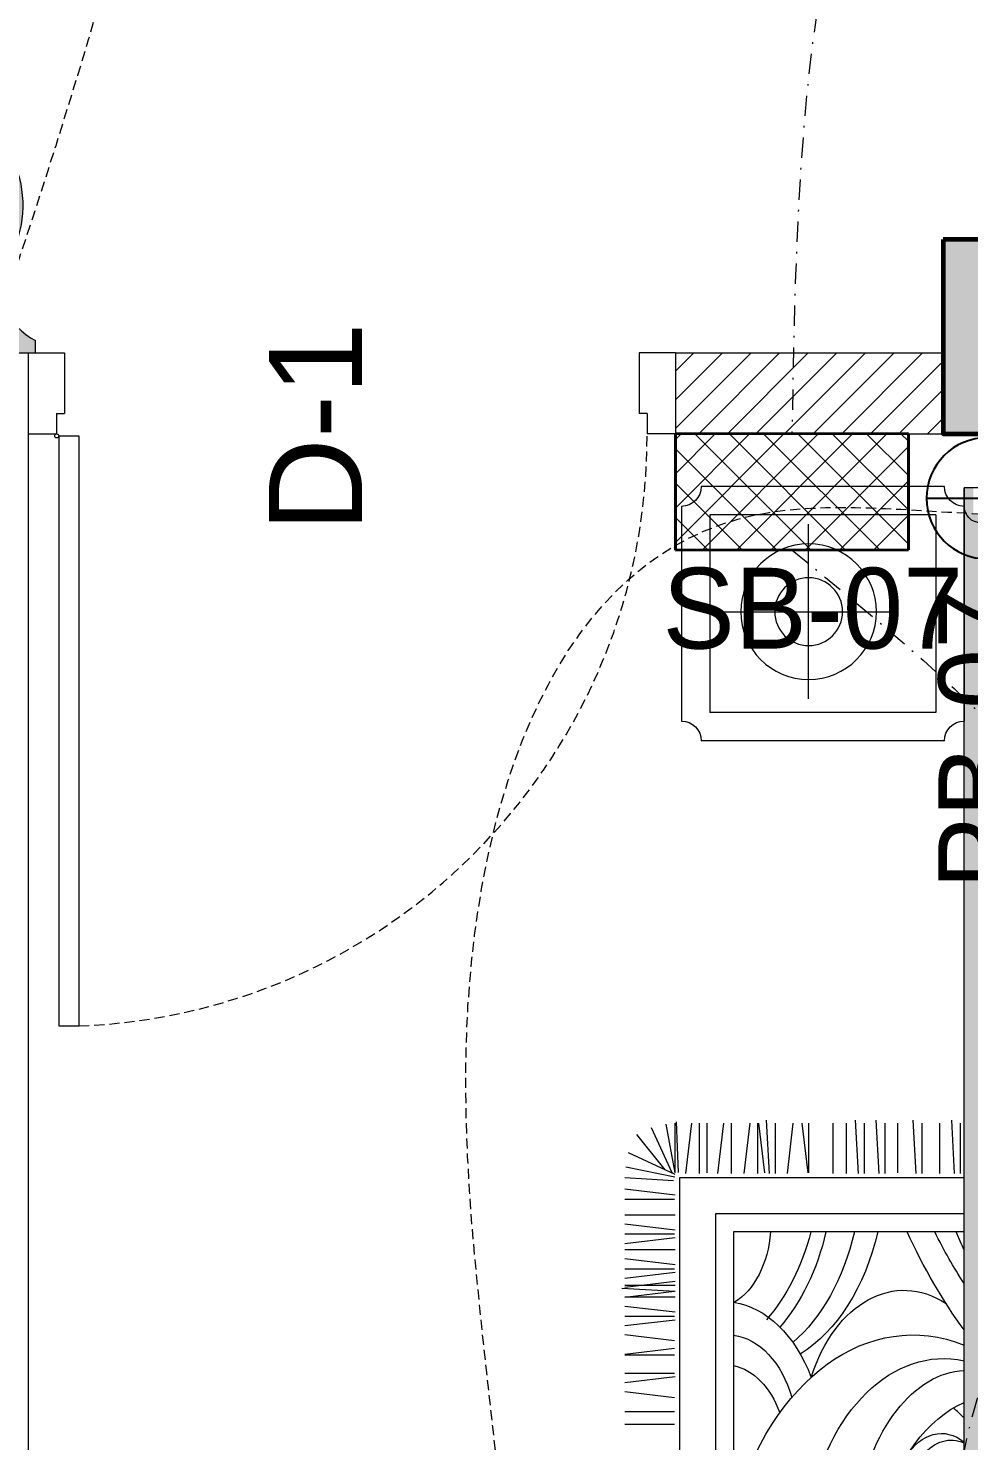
# Model space of a CAD drawing. Header units: inches. Extents: x 109699 to 44449955, y -10987 to 15824140.
# Drawn here: x 197505.4 to 197563.5, y -4053 to -3965.6 of the extents above; entities that cross this region are included whole.
import ezdxf

# ---------------------------------------------------------------- set-up
doc = ezdxf.new("R2010")
doc.units = ezdxf.units.IN
doc.header["$LTSCALE"] = 5
doc.header["$MEASUREMENT"] = 0
for name, pattern in [('DASHDOT', [1, 0.5, -0.25, 0, -0.25]), ('DASHED2', [0.375, 0.25, -0.125]), ('HIDDEN', [0.375, 0.25, -0.125])]:
    doc.linetypes.add(name, pattern=pattern)
doc.layers.get('0').update_dxf_attribs({"color": 123})
for name, color, linetype, lineweight in [('@NORMAL', 7, 'Continuous', 5), ('cloumn', 253, 'Continuous', 60), ('door', 8, 'Continuous', 9), ('E-Con-Point', 5, 'DASHED2', 13), ('E-PB-Socket-5A', 203, 'Continuous', 13), ('E-SB-Switch-Board', 106, 'Continuous', 18), ('E-WL-Wall-Light', 232, 'Continuous', 15), ('ha', 252, 'Continuous', 5), ('SB', 1, 'DASHDOT', 20), ('WALL-1', 8, 'Continuous', 9)]:
    doc.layers.add(name, color=color, linetype=linetype, lineweight=lineweight)
doc.layers.add('FURNITUR', color=7, linetype='Continuous', lineweight=5, true_color=0xe8e8e8)
doc.styles.get("Standard").update_dxf_attribs({"font": 'times.ttf'})
doc.styles.add('TEXT-3', font='arial.ttf')

# ---------------------------------------------------------------- blocks, each defined once
blk = doc.blocks.new('Door-40')
at = {"layer": 'door', "ltscale": 0.5}
for p, q in [((0, 40), (5, 40)), ((0, 40), (0, 37.75)), ((5, 40), (5, 38.24999999999636)), ((0, 37.75), (3.75, 37.75000000000364)), ((3.75, 38.24999999999636), (3.75, 37.75000000000364)), ((3.75, 38.24999999999636), (5, 38.24999999999636)), ((5.135000000002037, 2.913192669428099), (5.145000000004075, 2.913192669428099)), ((5.135000000002037, 1.885000000002037), (5.135000000002037, 2.913192669428099)), ((0, 0), (0, 2.25)), ((0, 2.25), (3.75, 2.249999999996362)), ((3.75, 1.750000000003638), (3.75, 2.249999999996362)), ((3.75, 1.750000000003638), (5, 1.750000000003638)), ((4.010000000002037, 1.760000000002037), (4.010000000002037, 1.75)), ((5.010000000002037, 1.760000000002037), (4.010000000002037, 1.760000000002037)), ((5, 1.750000000003638), (5.010400642058812, 1.750000000007276)), ((5, 0), (5, 1.750000000003638)), ((5.145000000004075, 1.895000000000437), (5.145000000004075, 1.884599357945262)), ((0, 0), (5, 0)), ((0, 0), (5, 0))]:
    blk.add_line(p, q, dxfattribs=at)
blk.add_lwpolyline([(41.625, 3.145000000000437), (5.145000000004075, 3.145000000000437), (5.145000000004075, 1.895000000000437), (41.625, 1.895000000000437)], close=True, dxfattribs=at)
blk.add_circle((5.135000000002037, 1.760000000002037), 0.1249999999999983, dxfattribs=at)
at = {"layer": 'door', "linetype": 'HIDDEN', "ltscale": 0.5}
blk.add_arc((5.156161382139544, 1.755015969829401), 36.49531813451388, 2.182731632980644, 90.24516611661387, dxfattribs=at)
blk = doc.blocks.new('coloumn-01')
at = {"layer": 'ha'}
h = blk.add_hatch(dxfattribs=at)
h.set_pattern_fill('AR-CONC', color=256, scale=0.5)
h.set_pattern_definition([(49.99999999999999, (0, 0), (3.586300913003767, -0.3137606749129755), [0.375, -4.125]), (355, (0, 0), (-0.693756668065, 3.760960668500059), [0.3, -3.3]), (100.45144446, (0.298858405, -0.02614672), (2.89254423363556, 3.447199954843147), [0.3187009599999999, -3.505710559999999]), (46.18420000000001, (0, 1), (5.336206653357862, -0.8275964039653827), [0.5625, -6.1875]), (96.63563549, (0.444683725, 0.931033465), (4.673309728371142, 4.870593003872752), [0.47805171, -5.258568799999999]), (351.1841639899999, (0, 1), (4.673309725273866, 4.870593001349951), [0.45, -4.950000005]), (21, (0.5, 0.75), (2.984535260592308, -2.013094453326694), [0.375, -4.125]), (326.0000000000001, (0.5, 0.75), (1.216576659607909, 3.625750225234265), [0.3, -3.3]), (71.45144474, (0.74871127, 0.58224213), (4.201111883649856, 1.612655764031769), [0.31870095, -3.50571056]), (37.50000000000001, (0, 0), (0.06079927658645334, 1.664469269156557), [0, -3.26, 0, -3.35, 0, -3.3125]), (7.499999999999999, (0, 0), (1.315347687210743, 1.972058559411801), [0, -1.91, 0, -3.185, 0, -1.2625]), (327.5, (-1.115, 0), (2.669112180862045, -0.1127743586718988), [0, -1.25, 0, -3.9, 0, -5.175]), (317.5, (-1.615, 0), (2.915930846711931, 0.5005249116615886), [0, -1.625, 0, -2.59, 0, -3.675])])
h.paths.add_polyline_path([(32128.44739975178, -2546319.049243456), (32092.44739975178, -2546319.049243456), (32092.44739975178, -2546331.049243456), (32128.44739975178, -2546331.049243456)])
h.paths.add_polyline_path([(32128.44739975189, -2546617.132962178), (32098.44739975189, -2546617.132962178), (32098.44739975189, -2546629.132962178), (32128.44739975189, -2546629.132962178)])
h.paths.add_polyline_path([(31978.51966727065, -2546605.132962178), (31966.51966727065, -2546605.132962178), (31966.51966727065, -2546635.132962178), (31978.51966727065, -2546635.132962178)])
h.paths.add_polyline_path([(31821.20333333506, -2546605.132962178), (31809.20333333506, -2546605.132962178), (31809.20333333506, -2546635.132962178), (31821.20333333506, -2546635.132962178)])
h.paths.add_polyline_path([(31689.20328743063, -2546611.133238418), (31677.20328743063, -2546611.133238418), (31677.20328743063, -2546635.133238418), (31689.20328743063, -2546635.133238418)])
h.paths.add_polyline_path([(31417.20347832461, -2546611.132962178), (31405.20347832461, -2546611.132962178), (31405.20347832461, -2546635.132962178), (31417.20347832461, -2546635.132962178)])
h.paths.add_polyline_path([(31435.20347912709, -2546415.348983645), (31405.20347912709, -2546415.348983645), (31405.20347912709, -2546427.348983645), (31435.20347912709, -2546427.348983645)])
h.paths.add_polyline_path([(31633.74647668525, -2546415.348983645), (31603.74647668525, -2546415.348983645), (31603.74647668525, -2546427.348983645), (31633.74647668525, -2546427.348983645)])
h.paths.add_polyline_path([(31821.20245073218, -2546319.049243455), (31809.20245073218, -2546319.049243455), (31809.20245073218, -2546349.049243455), (31821.20245073218, -2546349.049243455)])
h.paths.add_polyline_path([(31996.51966727068, -2546319.049243455), (31966.51966727068, -2546319.049243455), (31966.51966727068, -2546331.049243455), (31996.51966727068, -2546331.049243455)])
h.paths.add_polyline_path([(31581.74648750067, -2546291.049243452), (31541.74648750067, -2546291.049243452), (31541.74648750067, -2546301.049243452), (31581.74648750067, -2546301.049243452)])
h.paths.add_polyline_path([(31485.74647668505, -2546261.049243452), (31475.74647668505, -2546261.049243452), (31475.74647668505, -2546301.049243452), (31485.74647668505, -2546301.049243452)])
h.paths.add_polyline_path([(31581.74648750064, -2546206.049278549), (31521.74648750064, -2546206.049278549), (31521.74648750064, -2546216.049243455), (31581.74648750064, -2546216.049243455)])
h.paths.add_polyline_path([(31435.20347595899, -2546206.049243455), (31405.20347595899, -2546206.049243455), (31405.20347595899, -2546218.049243455), (31435.20347595899, -2546218.049243455)])
h.paths.add_polyline_path([(31435.20347912709, -2546094.049243455), (31405.20347912709, -2546094.049243455), (31405.20347912709, -2546106.049243455), (31435.20347912709, -2546106.049243455)])
h.paths.add_polyline_path([(31583.74647668522, -2546094.049243455), (31547.74647668522, -2546094.049243455), (31547.74647668522, -2546106.049243455), (31583.74647668522, -2546106.049243455)])
h.paths.add_polyline_path([(31775.41359277777, -2546094.049243455), (31763.41359277777, -2546094.049243455), (31763.41359277777, -2546124.049243455), (31775.41359277777, -2546124.049243455)])
h.paths.add_polyline_path([(32059.80123907101, -2546094.049243455), (32047.80123907101, -2546094.049243455), (32047.80123907101, -2546124.049243455), (32059.80123907101, -2546124.049243455)])
h.paths.add_polyline_path([(32058.06771510976, -2545913.633020405), (32028.06771510976, -2545913.633020405), (32028.06771510976, -2545925.633020405), (32058.06771510976, -2545925.633020405)])
h.paths.add_polyline_path([(32048.06771510973, -2545722.712815279), (32036.06771510973, -2545722.712815279), (32036.06771510973, -2545746.712815279), (32048.06771510973, -2545746.712815279)])
h.paths.add_polyline_path([(31799.41359277774, -2545913.633020405), (31763.41359277774, -2545913.633020405), (31763.41359277774, -2545925.633020405), (31799.41359277774, -2545925.633020405)])
h.paths.add_polyline_path([(31591.53986684192, -2545945.049243456), (31561.31223659915, -2545945.049243456), (31561.31223659915, -2545957.049243456), (31591.53986684192, -2545957.049243456)])
h.paths.add_polyline_path([(31435.20347912709, -2545945.049243456), (31405.20347912709, -2545945.049243456), (31405.20347912709, -2545957.049243456), (31435.20347912709, -2545957.049243456)])
h.paths.add_polyline_path([(31429.2035252499, -2545715.383477275), (31405.2035252499, -2545715.383477275), (31405.2035252499, -2545727.383477275), (31429.2035252499, -2545727.383477275)])
h.paths.add_polyline_path([(31605.53986684192, -2545715.383237123), (31581.53986684192, -2545715.383237123), (31581.53986684192, -2545727.383237123), (31605.53986684192, -2545727.383237123)])
h.paths.add_polyline_path([(31775.41359277774, -2545711.610186095), (31763.41359277774, -2545711.610186095), (31763.41359277774, -2545735.610186095), (31775.41359277774, -2545735.610186095)])
at = {"layer": 'cloumn', "elevation": -16.82352324770946}
blk.add_lwpolyline([(31603.74647668525, -2546415.348983645), (31603.74647668525, -2546427.348983645), (31633.74647668525, -2546427.348983645), (31633.74647668525, -2546415.348983645)], close=True, dxfattribs=at)
blk = doc.blocks.new('vfdcx')
at = {"layer": 'FURNITUR', "lineweight": 0}
blk.add_hatch(color=256, dxfattribs=at).paths.add_polyline_path([(104135.0060097724, -19120.26887350804), (104970.0060097716, -19120.26887350804, 0.4142137440382407), (105000.0060097716, -19090.26885490074), (105000.0060097704, -19090.26887350193), (105000.0060097704, -19058.46706700833), (104983.8676956173, -19058.46706700833), (104983.8676956173, -19105.34206700833), (103280.0060097765, -19105.34206700833), (103280.0060097765, -19058.46706700833), (103270.0060097745, -19058.46706700833), (103270.0060097745, -19090.26887350193, 0.4142145040311273), (103300.0061062251, -19120.26887350178), (103300.0060097733, -19120.26887350804)])
at = {"layer": 'FURNITUR'}
blk.add_hatch(color=256, dxfattribs=at).paths.add_polyline_path([(103350.0060097762, -21058.46706700833, -0.4142135623901436), (103300.0060097733, -21008.46706700833), (103300.0060097733, -19120.26887350193, -0.4142135623730951), (103270.0060097733, -19090.26887350193), (103270.0060097733, -19470.26887349553), (103270.0060097745, -21088.46706700716), (105000.0060097704, -21088.46706700716), (105000.0060097704, -19470.94256263169, 5.403727467161091e-05), (104999.998444552, -19470.94256181408), (104999.998444552, -19090.94256181307, -0.4076509114471731), (104970.0060097716, -19120.26887350193), (104970.0060097716, -19700.18891725242), (104974.8149614137, -19698.56576437598), (104970.0060097716, -19701.06727675785), (104970.0060097716, -21008.46706700542, -0.4142135623901436), (104920.0060097716, -21058.46706700833)])
at = {"layer": 'FURNITUR', "lineweight": 0}
blk.add_line((103270.0060097745, -19058.46706700833), (105000.0060097704, -19058.46706700833), dxfattribs=at)
at = {"layer": 'FURNITUR'}
for p, q in [((104983.8676956173, -19058.46706700833), (105000.0060097704, -19058.46706700833)), ((105000.0060097704, -19058.46706700833), (105000.0060097704, -19090.26887350193)), ((105000.0060097704, -21088.46706700716), (105000.0060097704, -19058.46706700833)), ((105034.9984445482, -19055.94256180972), (105464.9984445485, -19055.94256180972)), ((104999.998444552, -19090.94256181321), (104999.998444552, -19470.94256181059)), ((105499.998444552, -19090.94256181321), (105499.998444552, -19470.94256181059)), ((105049.9984445476, -19105.94256181263), (105449.9984445491, -19105.94256181263)), ((105049.9984445476, -19105.94256181263), (105049.9984445476, -19455.94256181117)), ((105275.1665351524, -19431.86293575614), (105275.1665351524, -19122.30207459412)), ((105449.9984445491, -19105.94256181263), (105449.9984445491, -19455.94256181117)), ((105426.4864470741, -19277.42746168711), (105126.3688160169, -19277.42746168711)), ((105049.9984445476, -19455.94256181117), (105449.9984445491, -19455.94256181117)), ((105034.9984445482, -19505.94256181408), (105464.9984445485, -19505.94256181408)), ((105006.3587188819, -20271.37584627928), (105006.3587188819, -20182.49543015701)), ((105016.8385382098, -20271.37584627928), (105022.0784478701, -20177.26770180308)), ((105043.0313166184, -20271.37584627928), (105043.0313166184, -20182.49543015701)), ((105074.46400468, -20271.37584627928), (105074.46400468, -20182.49543015701)), ((105084.9438240079, -20271.37584627928), (105090.1837336682, -20177.26770180308)), ((105117.3130609135, -20270.64900973493), (105117.3130609135, -20182.64900973883)), ((105139.8467191288, -20271.37584627928), (105139.8467191288, -20182.49543015701)), ((105150.3265384494, -20271.37584627928), (105155.566448117, -20177.26770180308)), ((105176.519316858, -20271.37584627928), (105176.519316858, -20182.49543015701)), ((105186.9991361786, -20271.37584627928), (105192.2390458462, -20177.26770180308)), ((105207.9520049269, -20271.37584627928), (105207.9520049269, -20182.49543015701)), ((105231.6342149319, -20271.37584627928), (105231.6342149319, -20182.49543015701)), ((105274.4832711582, -20270.64900973493), (105274.4832711582, -20182.64900973883)), ((105276.0708305399, -20270.64900973493), (105286.5438799531, -20182.49543015701)), ((105312.7434282691, -20271.37584627928), (105302.2636089412, -20182.49543015701)), ((105333.6962970101, -20271.37584627928), (105333.6962970101, -20182.49543015701)), ((105344.176116338, -20271.37584627928), (105349.4160259983, -20177.26770180308)), ((105352.5482093723, -20270.64900973493), (105363.0212587854, -20182.49543015701)), ((105365.1222151715, -20271.37584627928), (105365.1222151715, -20182.49543015701)), ((105389.2208071015, -20271.37584627928), (105378.7409877736, -20182.49543015701)), ((105411.6571241579, -20271.37584627928), (105411.6571241579, -20182.49543015701)), ((105435.7557160951, -20271.37584627928), (105425.2758967672, -20182.49543015701)), ((105454.4992267369, -20270.64900973493), (105454.4992267369, -20182.64900973883)), ((105454.4992267369, -20270.64900973493), (105454.4992267369, -20182.64900973883)), ((105468.0972724568, -20271.37584627928), (105468.0972724568, -20182.49543015701)), ((105468.0972724568, -20271.37584627928), (105468.0972724568, -20182.49543015701)), ((105492.1958643867, -20271.37584627928), (105481.7160450661, -20182.49543015701)), ((105492.1958643867, -20271.37584627928), (105481.7160450661, -20182.49543015701)), ((105505.2172317123, -20269.73029042858), (105508.6560233289, -20180.30026361668)), ((105510.9227739999, -20270.64744447272), (105527.3710693331, -20184.19830578352)), ((105510.9393750285, -20270.64900973493), (105510.9393750285, -20182.64900973883)), ((105516.406202329, -20270.61411287433), (105553.0365137642, -20190.60023730127)), ((105529.1792126049, -20265.23142439111), (105579.267552745, -20202.77373785358)), ((105511.2033624795, -20273.6826379347), (105593.8515708953, -20234.8261914609)), ((105511.5189975735, -20278.00211159921), (105598.7129669342, -20260.56526694594)), ((105000.0060097704, -20279.06911062165), (105503.7866653042, -20279.06911062165)), ((105503.7866653042, -20279.06911062165), (105503.7866653042, -21464.56925796666)), ((105514.2558061602, -20284.68173832663), (105600.1713630871, -20279.5053371243)), ((105511.4799296465, -20309.91793488066), (105600.3603457688, -20299.43811556006)), ((105512.2067661909, -20317.45537559765), (105600.206766187, -20317.45537559765)), ((105000.0060097704, -20343.06911062014), (105439.7866653057, -20343.06911062014)), ((105439.7866653057, -20343.06911062014), (105439.7866653057, -21400.56925796818)), ((105511.4799296465, -20345.21042387643), (105600.3603457688, -20345.21042387643)), ((105511.4799296465, -20371.67020332855), (105600.3603457688, -20361.19038400067)), ((105000.0060097704, -20375.1023104429), (105407.7866653064, -20375.1471452648)), ((105407.7866653064, -20375.1471452648), (105407.7866653064, -21368.56925796893)), ((105511.4799296465, -20385.37733262785), (105600.3603457688, -20395.85715195573)), ((105512.2067661909, -20379.20764403827), (105600.206766187, -20379.20764403827)), ((105511.4799296465, -20406.91979543919), (105600.3603457688, -20406.91979543919)), ((105511.4799296465, -20433.37957488403), (105600.3603457688, -20422.89975556343)), ((105511.4799296465, -20447.0867041906), (105600.3603457688, -20457.56652351121)), ((105512.2067661909, -20440.91701560102), (105600.206766187, -20440.91701560102)), ((105511.4799296465, -20462.86155544077), (105600.3603457688, -20473.34137476866)), ((105511.4799296465, -20469.84706374643), (105600.3603457688, -20469.84706374643)), ((105511.4799296465, -20480.32688307432), (105605.5880741227, -20475.08697340674)), ((105511.4799296465, -20490.80670239493), (105600.3603457688, -20490.80670239493)), ((105512.2067661909, -20480.59388411786), (105600.3603457688, -20491.06693353098)), ((105511.4799296465, -20517.26648184705), (105600.3603457688, -20506.78666251917)), ((105511.4799296465, -20530.97361114634), (105600.3603457688, -20541.45343047423)), ((105512.2067661909, -20524.80392255676), (105600.206766187, -20524.80392255676)), ((105512.2067661909, -20567.64620887554), (105600.3603457688, -20557.17315946241)), ((105512.2067661909, -20581.39930270555), (105600.3603457688, -20591.87235211868)), ((105512.2067661909, -20592.91597826233), (105600.206766187, -20592.91597826233)), ((105511.4799296465, -20631.77902973404), (105600.3603457688, -20642.25884906192)), ((105512.2067661909, -20625.60934114446), (105600.206766187, -20625.60934114446)), ((105512.2067661909, -20668.45162746323), (105600.3603457688, -20657.97857805011)), ((105512.2067661909, -20693.72139685003), (105600.206766187, -20693.72139685003)), ((105512.2067661909, -20715.88647154714), (105600.206766187, -20715.88647154714))]:
    blk.add_line(p, q, dxfattribs=at)
for radius in [120, 60]:
    blk.add_circle((105275.1665351524, -19277.42746168711), radius, dxfattribs=at)
for centre, radius, start, end in [((104999.998444552, -19055.94256180972), 35, 270, 0), ((105499.998444552, -19055.94256180972), 35, 180, 270), ((104970.0060097716, -19090.26887350193), 30, 270, 0), ((104999.998444552, -19505.94256181408), 35, 0, 90), ((105499.998444552, -19505.94256181408), 35, 90, 180)]:
    blk.add_arc(centre, radius, start, end, dxfattribs=at)
for centre, major_axis, ratio, start_param, end_param in [((104633.6267951232, -19940.1273614145), (-7.61083060817775e-13, -753.0710959470587), 0.6799999999999988, 0.7972836555643762, 0.9549360310282556), ((104704.2093086315, -20100.39409908642), (-3.015337096490971e-13, -532.2280328670116), 0.6800000000000024, 7.239911743127067, 7.311536319072935), ((104545.0736676398, -19826.70948150336), (-2.088110087270384e-11, -984.1824006297755), 0.6800000000000019, 0.7474496566458678, 0.9797236258531749), ((105385.3873514276, -20258.29524730363), (-8.827104006525508e-13, 361.3976574049899), 0.6799999999999997, 1.900046217533454, 2.74266128999605), ((105426.634921187, -20258.29524730363), (-2.166652801601716e-12, 361.3976574049899), 0.6800000000000008, 1.900046217533447, 2.614746827633569), ((105477.0484863079, -20258.29524730363), (-2.086406401542394e-12, 361.3976574049899), 0.6799999999999997, 1.900046217533451, 2.479657992400679), ((105500.572454021, -20245.31341820113), (-1.203696000889842e-12, 361.3976574049899), 0.6800000000000008, 1.938265244419601, 2.479657992400682), ((105445.5431307546, -20358.51498818521), (-1.169169194722372e-12, -152.3947691464192), 0.6800000000000095, 4.821745447764023, 5.895885920000341), ((105106.4175222895, -20744.80282218575), (-3.875352846191412e-13, -266.3970268269605), 0.6800000000000002, 2.006169060567048, 3.565187430714035), ((105091.1480892723, -21059.43083111344), (-2.006413857825761e-12, 502.0047056919495), 0.679999999999999, 5.095326842947827, 6.553458216823683), ((105426.077951492, -20759.50036865253), (-6.126319446288306e-13, -261.4837153554466), 0.6799999999999995, 3.24464541870491, 4.2050176970958), ((105418.2445955343, -20737.4268868458), (-2.206350821904407e-14, -180.1681671026531), 0.6799999999999962, 3.22705751531851, 4.318473672527846), ((105035.8511875497, -20963.20841925773), (-1.374424344368523e-12, 364.1092332439424), 0.680000000000002, -1.317200031130772, 0.1452844141236594), ((104990.5354292682, -21002.21830557859), (7.32628948136217, 381.9339366757033), 0.5620500966887629, -1.211720100570487, -0.009990833597936925), ((105421.9374876451, -20769.22870950658), (-2.983011352931231e-12, -158.8888032169174), 0.6800000000000069, 3.272942323441747, 4.229533108275001), ((104936.276947174, -20989.27407952725), (-1.271494390790433e-12, -326.2568557687105), 0.6799999999999962, 1.938944011717691, 2.850231883992413), ((104680.1326028694, -19964.91977357947), (-2.636943755567038e-12, -876.3404002326128), 0.6800000000000014, 6.849801434214836, 6.887076885773033), ((105040.3625628718, -20853.153050704), (-1.605626350877696e-12, -121.4259351215139), 0.6799999999999994, 2.284368031297212, 3.652257974725312), ((105023.2392157599, -20858.29694794085), (-2.139882715817176e-12, 114.7282738282238), 0.6799999999999967, 4.593908739238418, 6.585576215406064)]:
    blk.add_ellipse(centre, major_axis=major_axis, ratio=ratio, start_param=start_param, end_param=end_param, dxfattribs=at)
blk = doc.blocks.new('E-W-LIGHT')
at = {"linetype": 'ByBlock', "ltscale": 0.5}
h = blk.add_hatch(color=256, dxfattribs=at)
h.dxf.hatch_style = 1
h.set_gradient(color1=(255, 255, 255), color2=(255, 255, 0), name='CYLINDER')
edge = h.paths.add_edge_path()
edge.add_spline(control_points=[(-96.71110423948552, 1.235367220396483), (-96.8976251288622, 1.235367220396483), (-97.08530367817384, 1.204590695443009), (-97.49532330615068, 1.060408411101338), (-97.71769888777162, 0.9452617532663472), (-98.18859363857634, 0.6007580769133996), (-98.4360601757027, 0.3712016227401077), (-98.9274233233457, -0.2076466389563343), (-99.17095937526851, -0.5565722783421756), (-99.79256403547286, -1.649000525487912), (-100.1403411294208, -2.496475964584042), (-100.6655547252501, -4.389078901701514), (-100.8435119435345, -5.433326140728264), (-100.996858843053, -7.577941591604359), (-100.9723680002039, -8.677864733885961), (-100.7253955626443, -10.7881619923927), (-100.5027117058065, -11.79805679996582), (-99.90205506231798, -13.59089832466863), (-99.52349327352754, -14.37265162368595), (-98.79708591162027, -15.46144462183512), (-98.46289770719719, -15.83531695936959), (-97.82402795464219, -16.37320808014224), (-97.52292902289115, -16.53708124557815), (-97.0332651008719, -16.69867335386745), (-96.83300356165012, -16.72444707740215), (-96.42760539585558, -16.70413243760904), (-96.21918910161975, -16.65733367471884), (-95.75858057275782, -16.45705756399432), (-95.50712660475898, -16.30138572900886), (-94.98330090317799, -15.85001415615693), (-94.71221849052682, -15.55449414506236), (-94.18744122004225, -14.82684639582039), (-93.93399672563008, -14.39521060388152), (-93.32240182252819, -13.09860869282319), (-93.0057716383552, -12.13470487732181), (-92.57508722519842, -10.03980369670334), (-92.46055768618565, -8.90959698224412), (-92.45565766659526, -6.646794607945969), (-92.56528275998282, -5.514732191470296), (-92.98715107886524, -3.412587944823316), (-93.29985699109132, -2.443281268231641), (-93.99092435031811, -0.9549615958549695), (-94.34810290115182, -0.3877643056552464), (-95.07582621573985, 0.4836147841888085), (-95.44374809115733, 0.7854262440646148), (-96.01798165069457, 1.105607693885873), (-96.24029005175481, 1.180327462172805), (-96.53763867025813, 1.228459302029147), (-96.62438560181026, 1.235367220396483), (-96.71110423948552, 1.235367220396483)], knot_values=[0, 0, 0, 0, 0.194197829587449, 0.194197829587449, 0.388395659174898, 0.388395659174898, 0.582593488762347, 0.582593488762347, 0.776791318349796, 0.776791318349796, 1.110216687407361, 1.110216687407361, 1.443642056464925, 1.443642056464925, 1.77706742552249, 1.77706742552249, 2.110492794580054, 2.110492794580054, 2.443918163637619, 2.443918163637619, 2.701496175378678, 2.701496175378678, 2.959074187119738, 2.959074187119738, 3.169612053741, 3.169612053741, 3.380149920362263, 3.380149920362263, 3.590687786983526, 3.590687786983526, 3.801225653604789, 3.801225653604789, 4.011763520226051, 4.011763520226051, 4.360140390670959, 4.360140390670959, 4.708517261115867, 4.708517261115867, 5.056894131560775, 5.056894131560775, 5.405271002005684, 5.405271002005684, 5.69307956715584, 5.69307956715584, 5.980888132305996, 5.980888132305996, 6.192897451070847, 6.192897451070847, 6.283185307179586, 6.283185307179586, 6.283185307179586, 6.283185307179586], degree=3, periodic=0)
at = {"layer": 'E-WL-Wall-Light', "linetype": 'ByBlock', "ltscale": 0.5}
h = blk.add_hatch(color=256, dxfattribs=at)
h.dxf.hatch_style = 1
edge = h.paths.add_edge_path()
edge.add_ellipse((-96.71110423948552, -7.740473765769313), major_axis=(0, 10.71660606041263), ratio=0.559300439547623, start_angle=187.7376784571124, end_angle=531.0374031504149)
edge.add_arc((-112.001170541625, -18.46997501720373), 14.35701343791298, -60.53601194170483, 0.5736542653427819, ccw=False)
edge.add_line((-104.9392941575301, -30.97012448799713), (-104.939294157532, -33.06572841662167))
edge.add_line((-104.939294157532, -33.06572841662167), (-88.60969415754215, -33.06572841666017))
edge.add_line((-88.60969415754215, -33.06572841666017), (-88.60969415754002, -30.97012448799946))
edge.add_arc((-81.54781777344922, -18.46997501720374), 14.35701343791298, 179.559619270027, 240.5360119417236, ccw=False)
edge = h.paths.add_edge_path(flags=16)
edge.add_spline(control_points=[(-96.71110423948552, 1.235367220396483), (-96.8976251288622, 1.235367220396483), (-97.08530367817384, 1.204590695443009), (-97.49532330615068, 1.060408411101338), (-97.71769888777162, 0.9452617532663472), (-98.18859363857634, 0.6007580769133996), (-98.4360601757027, 0.3712016227401077), (-98.9274233233457, -0.2076466389563343), (-99.17095937526851, -0.5565722783421756), (-99.79256403547286, -1.649000525487912), (-100.1403411294208, -2.496475964584042), (-100.6655547252501, -4.389078901701514), (-100.8435119435345, -5.433326140728264), (-100.996858843053, -7.577941591604359), (-100.9723680002039, -8.677864733885961), (-100.7253955626443, -10.7881619923927), (-100.5027117058065, -11.79805679996582), (-99.90205506231798, -13.59089832466863), (-99.52349327352754, -14.37265162368595), (-98.79708591162027, -15.46144462183512), (-98.46289770719719, -15.83531695936959), (-97.82402795464219, -16.37320808014224), (-97.52292902289115, -16.53708124557815), (-97.0332651008719, -16.69867335386745), (-96.83300356165012, -16.72444707740215), (-96.42760539585558, -16.70413243760904), (-96.21918910161975, -16.65733367471884), (-95.75858057275782, -16.45705756399432), (-95.50712660475898, -16.30138572900886), (-94.98330090317799, -15.85001415615693), (-94.71221849052682, -15.55449414506236), (-94.18744122004225, -14.82684639582039), (-93.93399672563008, -14.39521060388152), (-93.32240182252819, -13.09860869282319), (-93.0057716383552, -12.13470487732181), (-92.57508722519842, -10.03980369670334), (-92.46055768618565, -8.90959698224412), (-92.45565766659526, -6.646794607945969), (-92.56528275998282, -5.514732191470296), (-92.98715107886524, -3.412587944823316), (-93.29985699109132, -2.443281268231641), (-93.99092435031811, -0.9549615958549695), (-94.34810290115182, -0.3877643056552464), (-95.07582621573985, 0.4836147841888085), (-95.44374809115733, 0.7854262440646148), (-96.01798165069457, 1.105607693885873), (-96.24029005175481, 1.180327462172805), (-96.53763867025813, 1.228459302029147), (-96.62438560181026, 1.235367220396483), (-96.71110423948552, 1.235367220396483)], knot_values=[0, 0, 0, 0, 0.194197829587449, 0.194197829587449, 0.388395659174898, 0.388395659174898, 0.582593488762347, 0.582593488762347, 0.776791318349796, 0.776791318349796, 1.110216687407361, 1.110216687407361, 1.443642056464925, 1.443642056464925, 1.77706742552249, 1.77706742552249, 2.110492794580054, 2.110492794580054, 2.443918163637619, 2.443918163637619, 2.701496175378678, 2.701496175378678, 2.959074187119738, 2.959074187119738, 3.169612053741, 3.169612053741, 3.380149920362263, 3.380149920362263, 3.590687786983526, 3.590687786983526, 3.801225653604789, 3.801225653604789, 4.011763520226051, 4.011763520226051, 4.360140390670959, 4.360140390670959, 4.708517261115867, 4.708517261115867, 5.056894131560775, 5.056894131560775, 5.405271002005684, 5.405271002005684, 5.69307956715584, 5.69307956715584, 5.980888132305996, 5.980888132305996, 6.192897451070847, 6.192897451070847, 6.283185307179586, 6.283185307179586, 6.283185307179586, 6.283185307179586], degree=3, periodic=0)
for p, q in [((-104.9392941575301, -30.97012448799713), (-104.939294157532, -33.06572841662167)), ((-88.60969415754215, -33.06572841666017), (-88.60969415754002, -30.97012448803655)), ((-104.939294157532, -33.06572841662167), (-88.60969415754215, -33.06572841666017))]:
    blk.add_line(p, q)
at = {"linetype": 'ByBlock', "ltscale": 0.5}
for centre, start, end in [((-112.001170541625, -18.46997501720374), 299.4639880582952, 0.5736542653427851), ((-81.54781777344922, -18.46997501720374), 179.4263457346572, 240.5360119417045)]:
    blk.add_arc(centre, 14.35701343791298, start, end, dxfattribs=at)
blk.add_ellipse((-96.71110423948552, -7.740473765769313), major_axis=(0, 10.71660606041263), ratio=0.559300439547623, start_param=3.276640619127039, end_param=9.268351136215248, dxfattribs=at)
blk.add_open_spline([(-96.71110423948552, 1.235367220396483), (-96.8976251288622, 1.235367220396483), (-97.08530367817384, 1.204590695443009), (-97.49532330615068, 1.060408411101338), (-97.71769888777162, 0.9452617532663472), (-98.18859363857634, 0.6007580769133996), (-98.4360601757027, 0.3712016227401077), (-98.9274233233457, -0.2076466389563343), (-99.17095937526851, -0.5565722783421756), (-99.79256403547286, -1.649000525487912), (-100.1403411294208, -2.496475964584042), (-100.6655547252501, -4.389078901701514), (-100.8435119435345, -5.433326140728264), (-100.996858843053, -7.577941591604359), (-100.9723680002039, -8.677864733885961), (-100.7253955626443, -10.7881619923927), (-100.5027117058065, -11.79805679996582), (-99.90205506231798, -13.59089832466863), (-99.52349327352754, -14.37265162368595), (-98.79708591162027, -15.46144462183512), (-98.46289770719719, -15.83531695936959), (-97.82402795464219, -16.37320808014224), (-97.52292902289115, -16.53708124557815), (-97.0332651008719, -16.69867335386745), (-96.83300356165012, -16.72444707740215), (-96.42760539585558, -16.70413243760904), (-96.21918910161975, -16.65733367471884), (-95.75858057275782, -16.45705756399432), (-95.50712660475898, -16.30138572900886), (-94.98330090317799, -15.85001415615693), (-94.71221849052682, -15.55449414506236), (-94.18744122004225, -14.82684639582039), (-93.93399672563008, -14.39521060388152), (-93.32240182252819, -13.09860869282319), (-93.0057716383552, -12.13470487732181), (-92.57508722519842, -10.03980369670334), (-92.46055768618565, -8.90959698224412), (-92.45565766659526, -6.646794607945969), (-92.56528275998282, -5.514732191470296), (-92.98715107886524, -3.412587944823316), (-93.29985699109132, -2.443281268231641), (-93.99092435031811, -0.9549615958549695), (-94.34810290115182, -0.3877643056552464), (-95.07582621573985, 0.4836147841888085), (-95.44374809115733, 0.7854262440646148), (-96.01798165069457, 1.105607693885873), (-96.24029005175481, 1.180327462172805), (-96.53763867025813, 1.228459302029147), (-96.62438560181026, 1.235367220396483), (-96.71110423948552, 1.235367220396483)], degree=3, knots=[0, 0, 0, 0, 0.194197829587449, 0.194197829587449, 0.388395659174898, 0.388395659174898, 0.582593488762347, 0.582593488762347, 0.776791318349796, 0.776791318349796, 1.110216687407361, 1.110216687407361, 1.443642056464925, 1.443642056464925, 1.77706742552249, 1.77706742552249, 2.110492794580054, 2.110492794580054, 2.443918163637619, 2.443918163637619, 2.701496175378678, 2.701496175378678, 2.959074187119738, 2.959074187119738, 3.169612053741, 3.169612053741, 3.380149920362263, 3.380149920362263, 3.590687786983526, 3.590687786983526, 3.801225653604789, 3.801225653604789, 4.011763520226051, 4.011763520226051, 4.360140390670959, 4.360140390670959, 4.708517261115867, 4.708517261115867, 5.056894131560775, 5.056894131560775, 5.405271002005684, 5.405271002005684, 5.69307956715584, 5.69307956715584, 5.980888132305996, 5.980888132305996, 6.192897451070847, 6.192897451070847, 6.283185307179586, 6.283185307179586, 6.283185307179586, 6.283185307179586], dxfattribs=at)
blk = doc.blocks.new('A$C4DCB0E22')
h = blk.add_hatch()
h.set_pattern_fill('ANSI37', color=256, scale=15, angle=90.05046403147966, style=0)
h.set_pattern_definition([(135.0504640314797, (0, 0), (-1.324656962164393, -1.326992438783809), []), (225.0504640314796, (0, 0), (1.326992438783809, -1.324656962164393), [])])
h.paths.add_polyline_path([(0.0158499618895469, -4.176303718850249e-06), (-3.779117417224143e-06, 17.9999888419976), (8.999992730033242, 18.00791571250107), (9.015846471040199, 0.007922694199763214)])
at = {"lineweight": 40}
for p, q in [((-3.779117417224143e-06, 17.9999888419976), (8.999992730033242, 18.00791571250107)), ((0.0158499618895469, -4.176303718850249e-06), (-3.779117417224143e-06, 17.9999888419976)), ((9.015846471040199, 0.007922694199763214), (8.999992730033242, 18.00791571250107)), ((0.0158499618895469, -4.176303718850249e-06), (9.015846471040199, 0.007922694199763214))]:
    blk.add_line(p, q, dxfattribs=at)
blk = doc.blocks.new('A$C0EEE0DA8')
at = {"lineweight": 25}
for p, q in [((9.859886922386067, 11.01563311866266), (9.859886922386067, 3.514223118661903)), ((9.859886922386067, 7.754928118662065), (15.8195753665932, 7.754928118662065)), ((9.859886922386067, 6.774928118662501), (15.8195753665932, 6.774928118662501))]:
    blk.add_line(p, q, dxfattribs=at)
blk.add_circle((9.85988692238243, 7.264928118662283), 3.750704999999999, dxfattribs=at)

msp = doc.modelspace()

# ---------------------------------------------------------------- hatches: boundary and pattern name
at = {"layer": '@NORMAL'}
h = msp.add_hatch(dxfattribs=at)
h.set_pattern_fill('ANSI31', scale=10, angle=-7.63333123551244e-14, style=0)
h.set_pattern_definition([(44.99999999999989, (144081.319087721, 2531118.532228567), (-0.8838834764831833, 0.8838834764831855), [])])
h.paths.add_polyline_path([(197561.8991645196, -3985.723534662071), (197545.3561669615, -3985.72345026981), (197545.3561669615, -3990.72345026981), (197561.8991645196, -3990.723534662071)])

# ---------------------------------------------------------------- linework, layer by layer
at = {"layer": 'E-Con-Point', "ltscale": 0.5}
for points in [[(197586.2873617245, -3871.632742546357, -32.69304122032321), (197570.109799248, -3889.067900087091), (197524.4993187676, -3864.65790614741, 0.3808791535723515), (197518.3672115218, -3905.990502399512, 0.3789004475038382), (197502.8561669614, -3985.72345026981, -0.02144757909905476)], [(197509.3468184712, -4092.242032492581, 0.02319382338988873), (197528.4305662304, -4085.65002712276), (197532.4144319941, -4029.15117051121), (197550.3344784109, -3995.73940639958, 16.45409433618653), (197565.1204240155, -3995.718422709139, 16.94193435474213), (197600.8139952812, -3999.843180754775, 0.01510357589976999), (197615.7711937928, -4024.365890083682, 16.45409433618653), (197634.0555207538, -4039.515296618181), (197633.6322310221, -4061.722970554842, 16.45409433618653), (197633.0050579253, -4082.700626470661, 0.05047494200862701), (197580.0943742217, -4082.72345026981, 0.05047494200862701)]]:
    msp.add_spline(points, degree=3, dxfattribs=at)
at = {"layer": 'SB', "ltscale": 0.5}
for points in [[(197608.5183844082, -3821.31871007594, 0.513718811299759), (197591.0303669889, -3913.656568940762, -0.1354039120339558), (197561.7762184104, -3942.596258577996, 0.0857903163960998), (197552.5582481045, -3990.717106937953, -0.1880818783024498)], [(197611.8489093807, -3822.568710075933, 0.4977477072171211), (197565.1973857855, -3914.785707790208, 0.0857903163960998), (197475.2076875254, -3943.542020776342, 0.0857903163960998), (197452.6140558891, -3990.730028472373, 0.1503338891205033)], [(197552.5645914363, -3997.919188080892, -0.1880818783024498), (197573.2415467798, -4027.430331118961, 16.45409433618653), (197564.2534565579, -4049.669811004033, 16.45409433618653), (197577.9308174055, -4099.236810868524, 0.05047494200862701), (197599.3606748239, -4136.301445095847, 0.6529845052369084), (197606.0189867083, -4172.515028819182, -0.02144757909905479)]]:
    msp.add_spline(points, degree=3, dxfattribs=at)
at = {"layer": 'WALL-1'}
for p, q in [((197500.3561669615, -3985.72345026981, -0.1214475790990548), (197505.3561669615, -3985.72345026981, -0.1214475790990548)), ((197505.3561669614, -3985.72345026981, 0.1503341309155886), (197505.3561669615, -4184.72345026981, -0.0545316277698582)), ((197545.3561669614, -3985.723410752396, 0.2785524209011641), (197545.3561669614, -3990.723410752396, 0.2785524209011641)), ((197545.3561669614, -3985.72345026981, -0.1214475790990548), (197561.8991645196, -3985.723534662071, -0.06574325658250402)), ((197545.3561669614, -3985.72345026981, -0.08808187830282321), (197545.3561669614, -3990.72345026981, -0.08808187830282321)), ((197545.3561669613, -3990.72345026981, -0.1880818783030378), (197561.8991645195, -3990.723534662071, -0.132377555786487))]:
    msp.add_line(p, q, dxfattribs=at)

# ---------------------------------------------------------------- block references
at = {"layer": '@NORMAL'}
msp.add_blockref('coloumn-01', (165958.1526878368, 2542436.625533376, 16.96783934052013), dxfattribs=at)
at = {"layer": 'E-PB-Socket-5A', "xscale": -1, "rotation": 90}
msp.add_blockref('A$C0EEE0DA8', (197571.8953521342, -3984.857444946148, 16.94193435474213), dxfattribs=at)
at = {"layer": 'E-SB-Switch-Board', "xscale": 0.8002315484918654, "yscale": 0.8002315484918654, "zscale": 0.8002315484918654, "rotation": 89.99999999999999}
msp.add_blockref('A$C4DCB0E22', (197559.7666692372, -3997.92552838858, -0.1880818783024498), dxfattribs=at)
at = {"layer": 'E-WL-Wall-Light', "xscale": 0.3601041968213394, "yscale": 0.3601041968213394, "zscale": 0.3601041968213394}
msp.add_blockref('E-W-LIGHT', (197537.7050684528, -3973.816342696024, -0.02144757909905476), dxfattribs=at)
at = {"layer": 'FURNITUR', "xscale": -0.03494400001363829, "yscale": 0.03494399999908637, "zscale": 0.03494399999999587}
msp.add_blockref('vfdcx', (201232.325347995, -3328.101349537055, 16.45409433618653), dxfattribs=at)
at = {"layer": 'WALL-1', "color": 7, "rotation": 270}
msp.add_blockref('Door-40', (197505.3561669615, -3985.723410752396, 0.07855242090116121), dxfattribs=at)

# ---------------------------------------------------------------- texts
at = {"layer": 'E-PB-Socket-5A', "insert": (197561.6074512829, -4018.898888769946, 16.94193435474213), "char_height": 5, "width": 24.08470202641911, "attachment_point": 1, "rotation": 90.00000000000001}
msp.add_mtext('{\\fCentury Gothic|b0|i0|c0|p34;PB-07}', dxfattribs=at)
at = {"layer": 'E-SB-Switch-Board', "insert": (197544.5636226318, -3999.013541662458, -0.652010513402546), "char_height": 5, "width": 24.08470202641911, "attachment_point": 1}
msp.add_mtext('{\\fCentury Gothic|b0|i0|c0|p34;SB-07}', dxfattribs=at)
at = {"layer": 'WALL-1', "insert": (197520.2294612318, -3983.844214974348, 0.07855242090116121), "char_height": 4.8, "width": 80.40303804183776, "attachment_point": 3, "rotation": 89.99999999999987, "style": 'TEXT-3'}
msp.add_mtext('{\\H1.2x;D-1}', dxfattribs=at)

doc.saveas('drawing.dxf')
